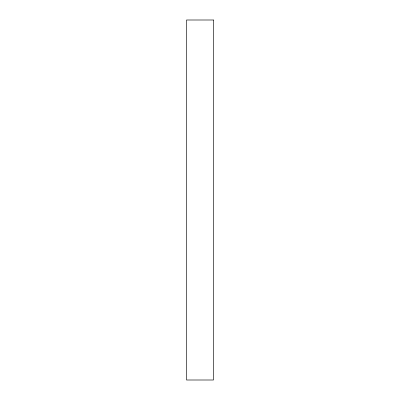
<?xml version="1.0" encoding="UTF-8"?>
<svg xmlns="http://www.w3.org/2000/svg" width="400" height="400" viewBox="0 0 400 400"><rect width="100%" height="100%" fill="white"/><g stroke="black" fill="none" stroke-linecap="round" stroke-linejoin="round"><path stroke-width="0.6" d="M213.5 20L186.5 20L186.5 380L213.5 380L213.5 20"/></g></svg>
